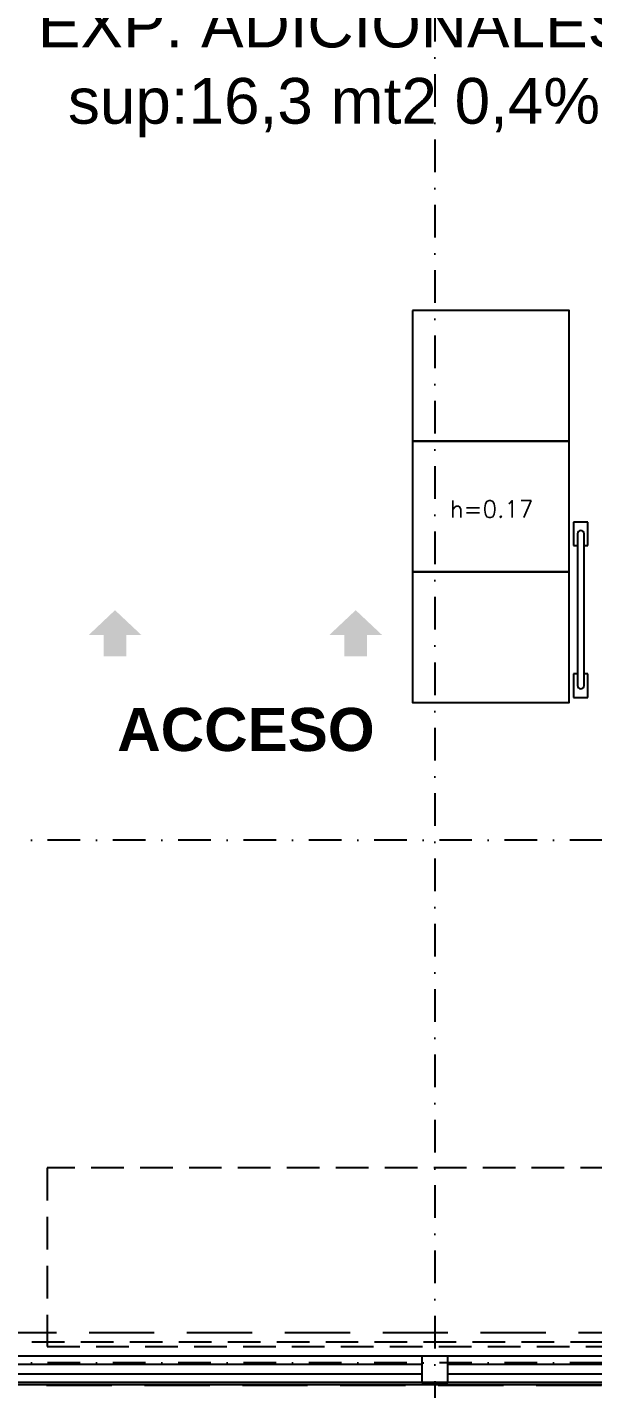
# Model space of a CAD drawing. Header units: millimetres. Extents: x 340 to 1003762, y 22 to 362022.
# Drawn here: x 577096 to 581429, y 238859 to 249279 of the extents above; entities that cross this region are included whole.
import ezdxf
from ezdxf.enums import TextEntityAlignment as Align

# ---------------------------------------------------------------- set-up
doc = ezdxf.new("R2010")
doc.units = ezdxf.units.MM
for name, pattern in [('LSBB_P_002 - PLANTA 1° NIVEL SALA DE VENTAS$0$000_ALTILLO PROPUESTA$0$HIDDEN', [0.375, 0.25, -0.125]), ('LSBB_P_002 - PLANTA 1° NIVEL SALA DE VENTAS$0$DASHDOT2', [0.5, 0.25, -0.125, 0, -0.125]), ('LSBB_P_002 - PLANTA 1° NIVEL SALA DE VENTAS$0$HIDDEN', [0.375, 0.25, -0.125])]:
    doc.linetypes.add(name, pattern=pattern)
for name, color, linetype in [('A-DEMOLICION SV', 40, 'Continuous'), ('LSBB_P_002 - PLANTA 1° NIVEL SALA DE VENTAS$0$A-GONDOLAS', 1, 'Continuous'), ('LSBB_P_002 - PLANTA 1° NIVEL SALA DE VENTAS$0$A-Textos', 2, 'Continuous'), ('LSBB_P_002 - PLANTA 1° NIVEL SALA DE VENTAS$0$CENEFA', 6, 'LSBB_P_002 - PLANTA 1° NIVEL SALA DE VENTAS$0$HIDDEN'), ('LSBB_P_002 - PLANTA 1° NIVEL SALA DE VENTAS$0$E-CHECKOUT', 2, 'Continuous'), ('LSBB_P_002 - PLANTA 1° NIVEL SALA DE VENTAS$0$EJES', 8, 'LSBB_P_002 - PLANTA 1° NIVEL SALA DE VENTAS$0$DASHDOT2'), ('LSBB_P_002 - PLANTA 1° NIVEL SALA DE VENTAS$0$ESTRUCTURA', 5, 'Continuous'), ('LSBB_P_002 - PLANTA 1° NIVEL SALA DE VENTAS$0$LETRERO', 2, 'Continuous'), ('LSBB_P_002 - PLANTA 1° NIVEL SALA DE VENTAS$0$MUROS', 5, 'Continuous'), ('LSBB_P_002 - PLANTA 1° NIVEL SALA DE VENTAS$0$TEXTO LAYOUT', 2, 'Continuous')]:
    doc.layers.add(name, color=color, linetype=linetype)
doc.styles.add('LSBB_P_002 - PLANTA 1° NIVEL SALA DE VENTAS$0$ARIAL', font='')
doc.styles.add('LSBB_P_002 - PLANTA 1° NIVEL SALA DE VENTAS$0$ARQ', font='arial.ttf')
doc.styles.add('LSBB_P_002 - PLANTA 1° NIVEL SALA DE VENTAS$0$REF-LAYOUT-19$0$REF-LAYOUT-13$0$ROMANS', font='romans', dxfattribs={"height": 52})
doc.styles.get('LSBB_P_002 - PLANTA 1° NIVEL SALA DE VENTAS$0$ARIAL').set_extended_font_data('Arial', bold=True)

# ---------------------------------------------------------------- blocks, each defined once
blk = doc.blocks.new('LSBB_P_002 - PLANTA 1° NIVEL SALA DE VENTAS', base_point=(223.57, 14.22))
at = {"layer": 'LSBB_P_002 - PLANTA 1° NIVEL SALA DE VENTAS$0$A-GONDOLAS'}
for points in [[(803.267, 261.22), (803.267, 260.22), (804.467, 260.22), (804.467, 261.22)], [(803.267, 260.22), (803.267, 259.22), (804.467, 259.22), (804.467, 260.22)], [(803.267, 259.22), (803.267, 258.22), (804.467, 258.22), (804.467, 259.22)]]:
    blk.add_lwpolyline(points, close=True, dxfattribs=at)
at = {"layer": 'LSBB_P_002 - PLANTA 1° NIVEL SALA DE VENTAS$0$A-GONDOLAS', "linetype": 'LSBB_P_002 - PLANTA 1° NIVEL SALA DE VENTAS$0$000_ALTILLO PROPUESTA$0$HIDDEN'}
blk.add_lwpolyline([(814.18, 254.657), (800.469, 254.657), (800.469, 253.292), (814.18, 253.292)], close=True, dxfattribs=at)
at = {"layer": 'LSBB_P_002 - PLANTA 1° NIVEL SALA DE VENTAS$0$CENEFA', "color": 7}
for p, q in [((795.852, 253.326), (827.323, 253.326)), ((795.852, 253.326), (827.323, 253.326)), ((795.08, 253.001), (827.323, 253.001)), ((795.211, 253.001), (827.323, 253.001))]:
    blk.add_line(p, q, dxfattribs=at)
at = {"layer": 'LSBB_P_002 - PLANTA 1° NIVEL SALA DE VENTAS$0$CENEFA', "color": 7, "ltscale": 2}
blk.add_lwpolyline([(795.614, 253.396), (795.614, 257.716), (795.839, 257.716), (795.839, 258.156), (798.427, 258.156), (798.427, 257.917), (798.579, 257.917), (798.579, 263.416), (795.694, 263.416), (795.694, 296.926), (872.829, 296.926), (872.829, 249.191), (859.149, 249.191), (859.149, 250.068), (855.802, 250.068), (855.802, 257.679), (849.185, 257.679), (849.185, 262.955), (848.659, 262.955), (848.659, 257.129), (855.289, 257.129), (855.289, 253.396)], close=True, dxfattribs=at)
blk.add_lwpolyline([(855.289, 253.396), (795.614, 253.396), (795.614, 257.716), (795.214, 257.716), (795.214, 252.996), (827.339, 252.996), (827.339, 253.216), (835.539, 253.216), (835.539, 253.396), (843.339, 253.396), (843.339, 253.273), (851.814, 253.273), (851.805, 253.316), (855.442, 253.316), (855.452, 253.323), (855.602, 253.323)], dxfattribs=at)
at = {"layer": 'LSBB_P_002 - PLANTA 1° NIVEL SALA DE VENTAS$0$E-CHECKOUT'}
for p, q in [((804.501, 259.6), (804.501, 259.42)), ((804.611, 259.6), (804.501, 259.6)), ((804.611, 259.42), (804.611, 259.6)), ((804.531, 259.51), (804.531, 258.349)), ((804.581, 258.348), (804.581, 259.51)), ((804.501, 259.42), (804.531, 259.42)), ((804.581, 259.42), (804.611, 259.42)), ((804.501, 258.439), (804.501, 258.259)), ((804.531, 258.439), (804.501, 258.439)), ((804.611, 258.439), (804.581, 258.439)), ((804.611, 258.259), (804.611, 258.439)), ((804.501, 258.259), (804.611, 258.259))]:
    blk.add_line(p, q, dxfattribs=at)
at = {"layer": 'LSBB_P_002 - PLANTA 1° NIVEL SALA DE VENTAS$0$E-CHECKOUT', "color": 4}
for centre, start, end in [((804.556, 259.51), 0, 180), ((804.556, 258.349), 180, 0)]:
    blk.add_arc(centre, 0.025, start, end, dxfattribs=at)
for points in [[(800.787, 258.736, 0), (800.988, 258.926, 0), (801.19, 258.736, 0), (800.988, 258.926, 0)], [(802.63, 258.736, 0), (802.832, 258.926, 0), (803.034, 258.736, 0), (802.832, 258.926, 0)], [(800.901, 258.736, 0), (801.076, 258.736, 0), (800.901, 258.572, 0), (801.076, 258.572, 0)], [(802.745, 258.736, 0), (802.919, 258.736, 0), (802.745, 258.572, 0), (802.919, 258.572, 0)]]:
    blk.add_solid(points, dxfattribs=at)
at = {"layer": 'LSBB_P_002 - PLANTA 1° NIVEL SALA DE VENTAS$0$EJES'}
for p, q in [((803.439, 309.537), (803.439, 242.519)), ((879.738, 257.166), (769.057, 257.166)), ((879.738, 253.166), (769.057, 253.166))]:
    blk.add_line(p, q, dxfattribs=at)
at = {"layer": 'LSBB_P_002 - PLANTA 1° NIVEL SALA DE VENTAS$0$EJES', "linetype": 'Continuous'}
for p, q in [((803.339, 253.153), (799.539, 253.153)), ((807.339, 253.153), (803.539, 253.153)), ((803.339, 253.078), (799.539, 253.078)), ((807.339, 253.078), (803.539, 253.078))]:
    blk.add_line(p, q, dxfattribs=at)
at = {"layer": 'LSBB_P_002 - PLANTA 1° NIVEL SALA DE VENTAS$0$ESTRUCTURA'}
blk.add_lwpolyline([(803.339, 253.016), (803.539, 253.016), (803.539, 253.216), (803.339, 253.216)], close=True, dxfattribs=at)
at = {"layer": 'LSBB_P_002 - PLANTA 1° NIVEL SALA DE VENTAS$0$MUROS', "color": 2}
for p, q in [((815.538, 253.216), (795.589, 253.216)), ((815.338, 253.016), (795.589, 253.016))]:
    blk.add_line(p, q, dxfattribs=at)
at = {"layer": 'LSBB_P_002 - PLANTA 1° NIVEL SALA DE VENTAS$0$A-Textos', "insert": (802.666, 263.063), "char_height": 0.35, "width": 5.9483, "attachment_point": 5, "style": 'LSBB_P_002 - PLANTA 1° NIVEL SALA DE VENTAS$0$ARQ'}
blk.add_mtext('EXP. ADICIONALES\\P{\\fArial|b0|i0|c238|p34;sup:}16,3 {\\fArial|b0|i0|c238|p34;mt2} 0,4{\\fArial|b0|i0|c238|p34;%}', dxfattribs=at)
at = {"layer": 'LSBB_P_002 - PLANTA 1° NIVEL SALA DE VENTAS$0$LETRERO', "color": 2, "style": 'LSBB_P_002 - PLANTA 1° NIVEL SALA DE VENTAS$0$ARIAL'}
blk.add_text('ACCESO', height=0.33, dxfattribs=at).set_placement((801.005, 257.848))
at = {"layer": 'LSBB_P_002 - PLANTA 1° NIVEL SALA DE VENTAS$0$TEXTO LAYOUT', "color": 2, "linetype": 'Continuous', "style": 'LSBB_P_002 - PLANTA 1° NIVEL SALA DE VENTAS$0$REF-LAYOUT-19$0$REF-LAYOUT-13$0$ROMANS'}
blk.add_text('h=0.17', height=0.13, dxfattribs=at).set_placement((803.873, 259.635), align=Align.CENTER)

msp = doc.modelspace()

# ---------------------------------------------------------------- block references
at = {"layer": 'A-DEMOLICION SV', "xscale": 1000, "yscale": 1000, "zscale": 1000}
msp.add_blockref('LSBB_P_002 - PLANTA 1° NIVEL SALA DE VENTAS', (351, 112), dxfattribs=at)

doc.saveas('drawing.dxf')
